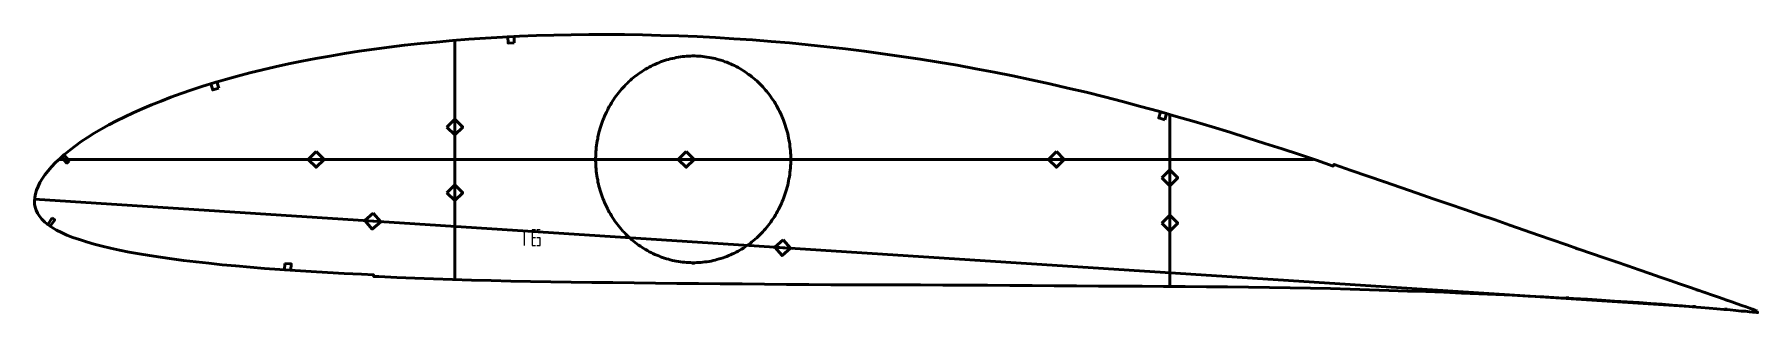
# Model space of a CAD drawing. Header units: metres. Extents: x 9 to 1093, y 103 to 279.
import ezdxf

# ---------------------------------------------------------------- set-up
doc = ezdxf.new("R2010")
doc.units = ezdxf.units.M
doc.layers.add('Layer', color=1, linetype='Continuous', lineweight=50)
doc.layers.add('NumLabel', color=1, linetype='Continuous', lineweight=15)

msp = doc.modelspace()

# ---------------------------------------------------------------- linework, layer by layer
at = {"layer": 'Layer', "color": 7}
for p, q in [((273.5, 124.3), (273.5, 275.1)), ((723.5, 119.9), (723.5, 228.3)), ((273.5, 214.4), (273.5, 226.4)), ((24.3, 200), (813.9, 200)), ((180.2, 200), (192.2, 200)), ((413.1, 200), (425.1, 200)), ((646.1, 200), (658.1, 200)), ((273.5, 173), (273.5, 185)), ((723.5, 182.4), (723.5, 194.4)), ((9, 174.9), (1053.8, 107)), ((723.5, 153.8), (723.5, 165.8)), ((215.9, 161.4), (227.8, 160.7)), ((473.8, 144.7), (485.8, 143.9))]:
    msp.add_line(p, q, dxfattribs=at)
at = {"layer": 'Layer'}
for p, q in [((423.5, 265.2), (423.5, 266.2)), ((362.1, 200), (361.1, 200)), ((484.9, 200), (485.9, 200)), ((980.1, 143.8), (979.7, 142.8)), ((423.5, 134.8), (423.5, 133.8)), ((973.8, 113.5), (973.7, 112.5)), ((1055.7, 117.7), (1055.4, 116.7)), ((1074.6, 111.1), (1074.3, 110.1)), ((1053.6, 108), (1053.5, 107)), ((1073.5, 106.3), (1073.5, 105.3))]:
    msp.add_line(p, q, dxfattribs=at)
for points in [[(1093.2, 104.4), (1092.7, 104.6), (1091.7, 105), (1090.3, 105.5), (1088.4, 106.2), (1086.2, 107), (1083.5, 107.9), (1080.5, 109), (1077.2, 110.2), (1073.4, 111.5), (1069.4, 112.9), (1065, 114.4), (1060.3, 116.1), (1055.3, 117.8), (1050, 119.6), (1044.3, 121.6), (1038.4, 123.6), (1032.1, 125.8), (1025.6, 128), (1018.8, 130.4), (1011.7, 132.8), (1004.4, 135.3), (996.9, 137.9), (989, 140.6), (981, 143.4), (972.7, 146.3), (964.2, 149.3), (955.5, 152.3), (946.6, 155.4), (937.5, 158.5), (928.2, 161.8), (918.7, 165.1), (909.1, 168.4), (899.3, 171.8), (889.3, 175.2), (879.2, 178.7), (869, 182.3), (858.6, 185.8), (848.2, 189.4), (837.6, 193), (826.9, 196.7), (826.7, 196.7), (826.4, 195.8), (815.9, 199.4), (805.1, 203), (794.2, 206.6), (783.2, 210.1), (772.2, 213.6), (761.2, 217.1), (750.1, 220.5), (738.9, 223.8), (727.6, 227.1), (716.4, 230.3), (705, 233.4), (693.7, 236.5), (682.3, 239.4), (670.8, 242.3), (659.4, 245), (647.9, 247.6), (636.3, 250.2), (624.7, 252.6), (613, 254.9), (601.4, 257.1), (589.7, 259.3), (578, 261.3), (566.3, 263.2), (554.6, 264.9), (542.8, 266.6), (531.1, 268.2), (519.3, 269.7), (507.6, 271), (495.9, 272.2), (484.2, 273.4), (472.5, 274.4), (460.8, 275.3), (449.2, 276.1), (437.6, 276.8), (426, 277.4), (414.5, 277.9), (403, 278.2), (391.6, 278.5), (380.3, 278.7), (369, 278.8), (357.9, 278.8), (346.8, 278.6), (335.8, 278.4), (324.9, 278.1), (314.1, 277.6), (303.4, 277.1), (292.8, 276.5), (282.4, 275.8), (272.1, 275), (261.9, 274), (251.9, 273), (241.9, 272), (232.2, 270.8), (222.7, 269.5), (213.3, 268.2), (204, 266.7), (194.9, 265.1), (186, 263.6), (177.3, 261.9), (168.8, 260.2), (160.5, 258.4), (152.4, 256.4), (144.5, 254.5), (136.7, 252.4), (129.2, 250.4), (121.9, 248.3), (114.8, 246.1), (108, 243.8), (101.3, 241.5), (94.8, 239.2), (88.6, 236.8), (82.5, 234.3), (76.7, 231.8), (71.1, 229.3), (65.7, 226.8), (60.6, 224.2), (55.7, 221.7), (51, 219.1), (46.6, 216.5), (42.4, 213.8), (38.4, 211.2), (34.7, 208.5), (31.2, 205.9), (28, 203.3), (25, 200.6), (22.2, 198), (19.7, 195.4), (17.5, 192.8), (15.5, 190.3), (13.8, 187.8), (12.3, 185.4), (11.2, 183), (10.2, 180.6), (9.5, 178.3), (9.1, 176), (8.9, 173.7), (9, 171.8), (9.3, 169.8), (9.9, 167.9), (10.8, 166), (12.1, 164.1), (13.6, 162.3), (15.4, 160.5), (17.5, 158.8), (20, 157.1), (22.8, 155.4), (25.9, 153.8), (29.3, 152.3), (33.1, 150.8), (37.2, 149.4), (41.6, 148), (46.4, 146.6), (51.5, 145.3), (56.8, 144), (62.5, 142.8), (68.5, 141.6), (74.8, 140.5), (81.4, 139.3), (88.2, 138.3), (95.4, 137.3), (102.8, 136.3), (110.6, 135.4), (118.7, 134.5), (127, 133.6), (135.6, 132.8), (144.6, 132.1), (153.8, 131.3), (163.3, 130.6), (173, 130), (183.1, 129.3), (193.4, 128.7), (203.9, 128.1), (214.7, 127.6), (222.5, 127.2), (222.4, 126.2), (225.7, 126.1), (237, 125.6), (248.4, 125.1), (260.1, 124.7), (272, 124.3), (284, 123.9), (296.3, 123.6), (308.7, 123.3), (321.2, 123), (333.9, 122.8), (346.8, 122.6), (359.8, 122.4), (373, 122.3), (386.3, 122.1), (399.8, 122), (413.3, 121.8), (426.9, 121.7), (440.6, 121.6), (454.4, 121.5), (468.3, 121.4), (482.2, 121.2), (496.2, 121.1), (510.2, 121), (524.2, 121), (538.3, 120.9), (552.4, 120.8), (566.5, 120.8), (580.6, 120.7), (594.7, 120.7), (608.8, 120.6), (622.8, 120.5), (636.8, 120.4), (650.8, 120.3), (664.7, 120.2), (678.6, 120.1), (692.3, 120), (706, 120), (719.6, 119.9), (733.1, 119.8), (746.6, 119.7), (759.9, 119.6), (773.1, 119.4), (786.2, 119.3), (799.2, 119), (812, 118.8), (824.6, 118.5), (837, 118.1), (849.2, 117.8), (861.3, 117.4), (873.1, 117), (884.6, 116.6), (896, 116.2), (907.1, 115.7), (918, 115.3), (928.6, 114.8), (938.9, 114.3), (949, 113.8), (958.8, 113.3), (968.3, 112.8), (977.5, 112.3), (986.4, 111.8), (995.1, 111.3), (1003.4, 110.7), (1011.3, 110.2), (1019, 109.7), (1026.3, 109.2), (1033.3, 108.7), (1039.9, 108.1), (1046.2, 107.6), (1052.2, 107.1), (1057.7, 106.7), (1062.9, 106.2), (1067.7, 105.8), (1072.1, 105.4), (1076.1, 105.1), (1079.8, 104.7), (1083, 104.4), (1085.9, 104.2), (1088.3, 103.9), (1090.3, 103.7), (1091.8, 103.6), (1092.9, 103.5), (1093.4, 103.4)], [(484.9, 200), (484.9, 201.4), (484.9, 202.7), (484.8, 204.1), (484.7, 205.5), (484.6, 206.8), (484.4, 208.2), (484.3, 209.6), (484.1, 210.9), (483.8, 212.3), (483.6, 213.6), (483.3, 214.9), (483, 216.3), (482.6, 217.6), (482.3, 218.9), (481.9, 220.2), (481.5, 221.5), (481, 222.8), (480.6, 224.1), (480.1, 225.3), (479.6, 226.6), (479, 227.8), (478.5, 229.1), (477.9, 230.3), (477.3, 231.5), (476.6, 232.7), (476, 233.9), (475.3, 235), (474.6, 236.2), (473.9, 237.3), (473.1, 238.4), (472.4, 239.5), (471.6, 240.6), (470.7, 241.7), (469.9, 242.7), (469.1, 243.7), (468.2, 244.7), (467.3, 245.7), (466.4, 246.7), (465.4, 247.6), (464.5, 248.6), (463.5, 249.5), (462.5, 250.3), (461.5, 251.2), (460.5, 252), (459.5, 252.8), (458.4, 253.6), (457.3, 254.4), (456.3, 255.1), (455.2, 255.9), (454, 256.6), (452.9, 257.2), (451.8, 257.9), (450.6, 258.5), (449.5, 259.1), (448.3, 259.6), (447.1, 260.2), (445.9, 260.7), (444.7, 261.2), (443.5, 261.6), (442.3, 262.1), (441, 262.5), (439.8, 262.8), (438.5, 263.2), (437.3, 263.5), (436, 263.8), (434.8, 264.1), (433.5, 264.3), (432.2, 264.5), (430.9, 264.7), (429.6, 264.8), (428.4, 265), (427.1, 265.1), (425.8, 265.1), (424.5, 265.2), (423.2, 265.2), (421.9, 265.1), (420.6, 265.1), (419.3, 265), (418.1, 264.9), (416.8, 264.8), (415.5, 264.6), (414.2, 264.4), (412.9, 264.2), (411.7, 263.9), (410.4, 263.7), (409.1, 263.4), (407.9, 263), (406.7, 262.7), (405.4, 262.3), (404.2, 261.9), (403, 261.4), (401.8, 260.9), (400.6, 260.4), (399.4, 259.9), (398.2, 259.4), (397, 258.8), (395.9, 258.2), (394.7, 257.5), (393.6, 256.9), (392.5, 256.2), (391.4, 255.5), (390.3, 254.8), (389.2, 254), (388.1, 253.2), (387.1, 252.4), (386, 251.6), (385, 250.8), (384, 249.9), (383.1, 249), (382.1, 248.1), (381.2, 247.2), (380.2, 246.2), (379.3, 245.2), (378.4, 244.2), (377.6, 243.2), (376.7, 242.2), (375.9, 241.1), (375.1, 240.1), (374.3, 239), (373.6, 237.9), (372.8, 236.7), (372.1, 235.6), (371.4, 234.4), (370.7, 233.3), (370.1, 232.1), (369.5, 230.9), (368.9, 229.7), (368.3, 228.5), (367.7, 227.2), (367.2, 226), (366.7, 224.7), (366.2, 223.4), (365.8, 222.1), (365.4, 220.9), (365, 219.6), (364.6, 218.2), (364.2, 216.9), (363.9, 215.6), (363.6, 214.3), (363.4, 212.9), (363.1, 211.6), (362.9, 210.2), (362.7, 208.9), (362.5, 207.5), (362.4, 206.2), (362.3, 204.8), (362.2, 203.4), (362.2, 202.1), (362.1, 200.7), (362.1, 199.3), (362.2, 197.9), (362.2, 196.6), (362.3, 195.2), (362.4, 193.8), (362.5, 192.5), (362.7, 191.1), (362.9, 189.8), (363.1, 188.4), (363.4, 187.1), (363.6, 185.7), (363.9, 184.4), (364.2, 183.1), (364.6, 181.8), (365, 180.4), (365.4, 179.1), (365.8, 177.9), (366.2, 176.6), (366.7, 175.3), (367.2, 174), (367.7, 172.8), (368.3, 171.5), (368.9, 170.3), (369.5, 169.1), (370.1, 167.9), (370.7, 166.7), (371.4, 165.6), (372.1, 164.4), (372.8, 163.3), (373.6, 162.1), (374.3, 161), (375.1, 159.9), (375.9, 158.9), (376.7, 157.8), (377.6, 156.8), (378.4, 155.8), (379.3, 154.8), (380.2, 153.8), (381.2, 152.8), (382.1, 151.9), (383.1, 151), (384, 150.1), (385, 149.2), (386, 148.4), (387.1, 147.6), (388.1, 146.8), (389.2, 146), (390.3, 145.2), (391.4, 144.5), (392.5, 143.8), (393.6, 143.1), (394.7, 142.5), (395.9, 141.8), (397, 141.2), (398.2, 140.6), (399.4, 140.1), (400.6, 139.6), (401.8, 139.1), (403, 138.6), (404.2, 138.1), (405.4, 137.7), (406.7, 137.3), (407.9, 137), (409.1, 136.6), (410.4, 136.3), (411.7, 136.1), (412.9, 135.8), (414.2, 135.6), (415.5, 135.4), (416.8, 135.2), (418.1, 135.1), (419.3, 135), (420.6, 134.9), (421.9, 134.9), (423.2, 134.8), (424.5, 134.8), (425.8, 134.9), (427.1, 134.9), (428.4, 135), (429.6, 135.2), (430.9, 135.3), (432.2, 135.5), (433.5, 135.7), (434.8, 135.9), (436, 136.2), (437.3, 136.5), (438.5, 136.8), (439.8, 137.2), (441, 137.5), (442.3, 137.9), (443.5, 138.4), (444.7, 138.8), (445.9, 139.3), (447.1, 139.8), (448.3, 140.4), (449.5, 140.9), (450.6, 141.5), (451.8, 142.1), (452.9, 142.8), (454, 143.4), (455.2, 144.1), (456.3, 144.9), (457.3, 145.6), (458.4, 146.4), (459.5, 147.2), (460.5, 148), (461.5, 148.8), (462.5, 149.7), (463.5, 150.5), (464.5, 151.4), (465.4, 152.4), (466.4, 153.3), (467.3, 154.3), (468.2, 155.3), (469.1, 156.3), (469.9, 157.3), (470.7, 158.3), (471.6, 159.4), (472.4, 160.5), (473.1, 161.6), (473.9, 162.7), (474.6, 163.8), (475.3, 165), (476, 166.1), (476.6, 167.3), (477.3, 168.5), (477.9, 169.7), (478.5, 170.9), (479, 172.2), (479.6, 173.4), (480.1, 174.7), (480.6, 175.9), (481, 177.2), (481.5, 178.5), (481.9, 179.8), (482.3, 181.1), (482.6, 182.4), (483, 183.7), (483.3, 185.1), (483.6, 186.4), (483.8, 187.7), (484.1, 189.1), (484.3, 190.4), (484.4, 191.8), (484.6, 193.2), (484.7, 194.5), (484.8, 195.9), (484.9, 197.3), (484.9, 198.6), (484.9, 200)]]:
    msp.add_lwpolyline(points, close=True, dxfattribs=at)
for points in [[(310.9, 273.5), (307, 273.3), (306.8, 277.3), (310.8, 277.5), (310.9, 273.5)], [(124.9, 245), (121.1, 243.8), (119.9, 247.7), (123.8, 248.8), (124.9, 245)], [(720.4, 225), (716.5, 226.1), (717.6, 229.9), (721.5, 228.9), (720.4, 225)], [(268.5, 220.4), (273.5, 225.4), (278.5, 220.4), (273.5, 215.4), (268.5, 220.4)], [(30.8, 199.1), (29.3, 197.7), (25.9, 201.5), (27.4, 202.8), (30.8, 199.1)], [(186.2, 205), (191.2, 200), (186.2, 195), (181.2, 200), (186.2, 205)], [(419.1, 205), (424.1, 200), (419.1, 195), (414.1, 200), (419.1, 205)], [(652.1, 205), (657.1, 200), (652.1, 195), (647.1, 200), (652.1, 205)], [(718.5, 188.4), (723.5, 193.4), (728.5, 188.4), (723.5, 183.4), (718.5, 188.4)], [(268.5, 179), (273.5, 184), (278.5, 179), (273.5, 174), (268.5, 179)], [(20.1, 163.1), (21.7, 161.9), (18.9, 157.8), (17.3, 158.9), (20.1, 163.1)], [(222.2, 166), (226.9, 160.7), (221.5, 156.1), (216.9, 161.4), (222.2, 166)], [(718.5, 159.8), (723.5, 164.8), (728.5, 159.8), (723.5, 154.8), (718.5, 159.8)], [(480.1, 149.3), (484.8, 144), (479.5, 139.3), (474.8, 144.6), (480.1, 149.3)], [(166.5, 134.4), (170.5, 134.1), (170.2, 130.2), (166.2, 130.4), (166.5, 134.4)]]:
    msp.add_lwpolyline(points, dxfattribs=at)
at = {"layer": 'NumLabel', "color": 1}
for points in [[(317.2, 155.6), (317.2, 145.6)], [(324.2, 155.6), (322.2, 155.6), (322.2, 145.6), (324.2, 145.6)], [(327.2, 155.6), (325.2, 155.6)], [(324.2, 150.6), (322.2, 150.6)], [(325.2, 145.6), (327.2, 145.6), (327.2, 150.6), (325.2, 150.6)]]:
    msp.add_lwpolyline(points, dxfattribs=at)

doc.saveas('drawing.dxf')
